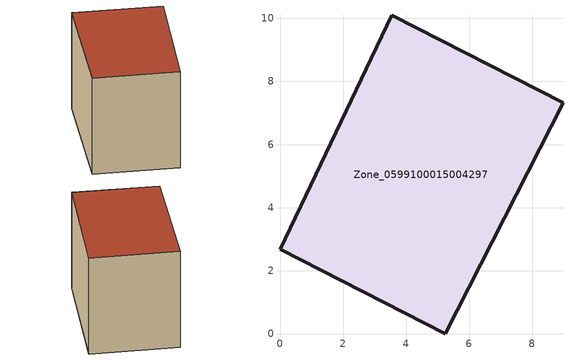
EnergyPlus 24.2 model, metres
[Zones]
Zone_0599100015004297
 floor ground (C_G): 5.24,0 0,2.67 3.54,10.1 8.98,7.33 z1.1
 wall outside (C_F): 0,2.67 5.24,0 8.98,7.33 3.54,10.1 0,2.67 z1.1:8.58
 roof outside (C_R): 8.98,7.33 3.54,10.1 0,2.67 5.24,0 z8.58
[BUILDING]
Pand.0599100015004297: North Axis=0; Terrain=City; Loads Convergence Tolerance Value=0.04; Temperature Convergence Tolerance Value=0.4; Solar Distribution=FullExterior; Maximum Number of Warmup Days=25; Minimum Number of Warmup Days=1
[Site:Location]
Rotterdam.The.Hague.AP_ZH_NLD Design_Conditions: Latitude=51.96; Longitude=4.45; Time Zone=1; Elevation=-4.5
[SITE:GROUNDTEMPERATURE:BUILDINGSURFACE]
18, 18, 18, 18, 18, 18, 18, 18, 18, 18, 18, 18
[MATERIAL] Thermal Absorptance=0.9; Solar Absorptance=0.7; Visible Absorptance=0.7
Name | Roughness | Thickness | Conductivity | Density | Specific Heat
G.TC.1946-1964 | MediumSmooth | 0.15 | 1 | 540 | 1210
F.TC.1946-1964 | Rough | 0.3 | 0.857143 | 1920 | 840
R.TC.1946-1964 | MediumRough | 0.2 | 0.235294 | 1500 | 1000
[CONSTRUCTION]
C_G: G.TC.1946-1964
C_F: F.TC.1946-1964
C_R: R.TC.1946-1964
[ZONE]
Zone_0599100015004297: Type=1; Multiplier=1; Ceiling Height=Autocalculate; Volume=Autocalculate; Floor Area=autocalculate; Part of Total Floor Area=Yes
[ZONEINFILTRATION:DESIGNFLOWRATE]
Infil_Zone_0599100015004297: Zone or ZoneList or Space or SpaceList=Zone_0599100015004297; Schedule=AlwaysOn; Design Flow Rate Calculation Method=Flow/Area; Flow Rate per Floor Area=0.003; Constant Term Coefficient=1; Temperature Term Coefficient=0; Velocity Term Coefficient=0; Velocity Squared Term Coefficient=0
[HVACTEMPLATE:ZONE:IDEALLOADSAIRSYSTEM]
Zone_0599100015004297: Maximum Heating Supply Air Temperature=50; Minimum Cooling Supply Air Temperature=13; Maximum Heating Supply Air Humidity Ratio=0.0156; Minimum Cooling Supply Air Humidity Ratio=0.0077; Heating Limit=NoLimit; Cooling Limit=NoLimit; Dehumidification Control Type=ConstantSensibleHeatRatio; Cooling Sensible Heat Ratio=0.7; Dehumidification Setpoint=60; Humidification Control Type=None; Humidification Setpoint=30; Outdoor Air Method=None; Outdoor Air Flow Rate per Person=0.00944; Outdoor Air Flow Rate per Zone Floor Area=0; Outdoor Air Flow Rate per Zone=0; Demand Controlled Ventilation Type=None; Outdoor Air Economizer Type=NoEconomizer; Heat Recovery Type=None; Sensible Heat Recovery Effectiveness=0.7; Latent Heat Recovery Effectiveness=0.65
[ZONECONTROL:THERMOSTAT]
ThermostatControl_Zone_0599100015004297: Zone or ZoneList=Zone_0599100015004297; Control Type Schedule=DualSetpointControlType; Control 1=Thermostat_Zone_0599100015004297; Temperature Difference Between Cutout And Setpoint=0
[THERMOSTATSETPOINT:DUALSETPOINT]
Thermostat_Zone_0599100015004297: Heating Setpoint Temperature Schedule=HeatingSetpoint_Zone_0599100015004297; Cooling Setpoint Temperature Schedule=CoolingSetpoint_Zone_0599100015004297
[SCHEDULE:COMPACT]
HeatingSetpoint_Zone_0599100015004297: Through: 12/31, For: AllDays, Until: 24:00, 21
CoolingSetpoint_Zone_0599100015004297: Through: 12/31, For: AllDays, Until: 24:00, 24
DualSetpointControlType: Through: 12/31, For: AllDays, Until: 24:00, 4
AlwaysOn: Through: 12/31, For: AllDays, Until: 24:00, 1
